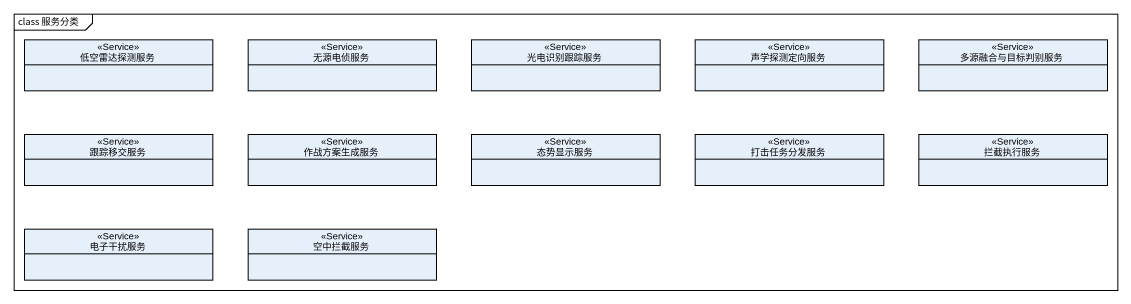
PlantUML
@startuml
mainframe class 服务分类
hide circle
hide empty members
class 低空雷达探测服务 <<Service>>
class 无源电侦服务 <<Service>>
class 光电识别跟踪服务 <<Service>>
class 声学探测定向服务 <<Service>>
class 多源融合与目标判别服务 <<Service>>
class 跟踪移交服务 <<Service>>
class 作战方案生成服务 <<Service>>
class 态势显示服务 <<Service>>
class 打击任务分发服务 <<Service>>
class 拦截执行服务 <<Service>>
class 电子干扰服务 <<Service>>
class 空中拦截服务 <<Service>>
@enduml
